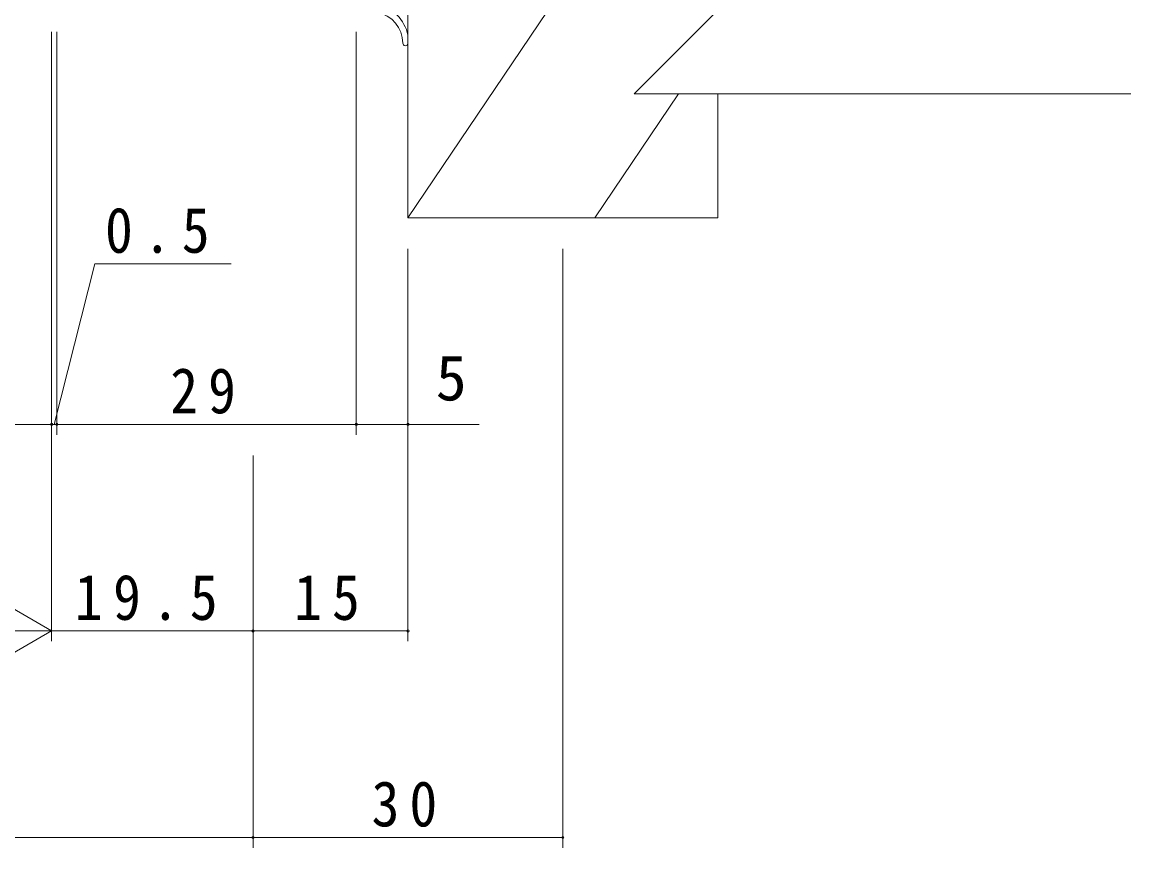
# Model space of a CAD drawing. Units: millimetres, scale not verified. Extents: x -594 to 539, y -420 to 386.
# Drawn here: x 282.6 to 390, y -269 to -189.1 of the extents above; entities that cross this region are included whole.
import ezdxf
from ezdxf.enums import TextEntityAlignment as Align

# ---------------------------------------------------------------- set-up
doc = ezdxf.new("R2010")
doc.units = ezdxf.units.MM
doc.header["$LTSCALE"] = 2
for name, color, linetype, lineweight in [('0-5_YSS_K', 3, 'Continuous', 9), ('0-6_YKK_13', 4, 'Continuous', 9), ('0-7_YKK_D', 6, 'Continuous', 9)]:
    doc.layers.add(name, color=color, linetype=linetype, lineweight=lineweight)
doc.styles.add('ＭＳ ゴシック', font='')
doc.styles.get('ＭＳ ゴシック').set_extended_font_data('MS Gothic')

msp = doc.modelspace()

# ---------------------------------------------------------------- linework, layer by layer
at = {"layer": '0-5_YSS_K'}
for p, q in [((347, -168), (320, -208)), ((341.9, -196), (350, -187.9)), ((346.198, -196), (338.097, -208)), ((341.9, -196), (350, -196)), ((350, -196), (390, -196))]:
    msp.add_line(p, q, dxfattribs=at)
msp.add_lwpolyline([(320, -188), (320, -208), (350, -208), (350, -196)], dxfattribs=at)
at = {"layer": '0-6_YKK_13'}
msp.add_line((320.003, -190.322), (320.003, -191.1), dxfattribs=at)
for centre, radius, start, end in [((316.254, -191.1), 3.83, 11.72189, 78.70699), ((316.478, -191.08), 3.026, 0.00053, 80.00143), ((319.754, -191.08), 0.25, 180.00053, 355.43826)]:
    msp.add_arc(centre, radius, start, end, dxfattribs=at)
at = {"layer": '0-7_YKK_D'}
for p, q in [((285.5, -190), (285.5, -229)), ((285.5, -190), (285.5, -229)), ((285.5, -190), (285.5, -249)), ((285.5, -190), (285.5, -249)), ((286.003, -190), (286.003, -229)), ((286.003, -190), (286.003, -229)), ((315.003, -190), (315.003, -229)), ((315.003, -211), (315.003, -229)), ((320, -211), (320, -229)), ((320, -211), (320, -249)), ((335, -211), (335, -269)), ((285.752, -228), (289.67, -212.454)), ((289.67, -212.454), (302.87, -212.454)), ((285.5, -228), (267, -228)), ((285.5, -228), (283.8, -228)), ((286.003, -228), (285.5, -228)), ((286.003, -228), (285.5, -228)), ((286.003, -228), (315.003, -228)), ((286.003, -228), (287.703, -228)), ((315.003, -228), (320, -228)), ((320, -228), (326.9, -228)), ((305.003, -231), (305.003, -269)), ((305.003, -231), (305.003, -269)), ((305.003, -231), (305.003, -249)), ((305.003, -231), (305.003, -249)), ((285.5, -248), (279.438, -244.5)), ((285.5, -248), (273.376, -248)), ((285.5, -248), (279.438, -251.5)), ((305.003, -248), (285.5, -248)), ((305.003, -248), (320, -248)), ((-9.003, -268), (305.003, -268)), ((305.003, -268), (335, -268))]:
    msp.add_line(p, q, dxfattribs=at)
for centre, start, end in [((285.5, -228), 0, 180), ((285.5, -228), 0, 180), ((285.5, -228), 180, 0), ((285.5, -228), 180, 0), ((286.003, -228), 0, 180), ((286.003, -228), 0, 180), ((286.003, -228), 180, 0), ((286.003, -228), 180, 0), ((315.003, -228), 0, 180), ((315.003, -228), 0, 180), ((315.003, -228), 180, 0), ((315.003, -228), 180, 0), ((320, -228), 0, 180), ((320, -228), 180, 0), ((305.003, -248), 0, 180), ((305.003, -248), 0, 180), ((320, -248), 0, 180), ((305.003, -248), 180, 0), ((305.003, -248), 180, 0), ((320, -248), 180, 0), ((305.003, -268), 0, 180), ((305.003, -268), 0, 180), ((305.003, -268), 180, 0), ((305.003, -268), 180, 0), ((335, -268), 0, 180), ((335, -268), 180, 0)]:
    msp.add_arc(centre, 0.106, start, end, dxfattribs=at)

# ---------------------------------------------------------------- texts
at = {"layer": '0-7_YKK_D', "color": 7, "style": 'ＭＳ ゴシック'}
msp.add_text('5', height=4.399, dxfattribs=at).set_placement((322.7, -227), align=Align.BOTTOM_LEFT)
at = {"layer": '0-7_YKK_D', "color": 7, "char_height": 4.399, "attachment_point": 7, "style": 'ＭＳ ゴシック'}
for s, insert in [('\\T1.38;\\W0.9;0.5', (290.67, -211.454)), ('\\T1.36;\\W0.9;29', (296.983, -227)), ('\\T1.38;\\W0.9;19.5', (287.732, -247)), ('\\T1.36;\\W0.9;15', (308.982, -247)), ('\\T1.36;\\W0.9;30', (316.482, -267))]:
    msp.add_mtext(s, dxfattribs=dict(at, insert=insert))

doc.saveas('drawing.dxf')
